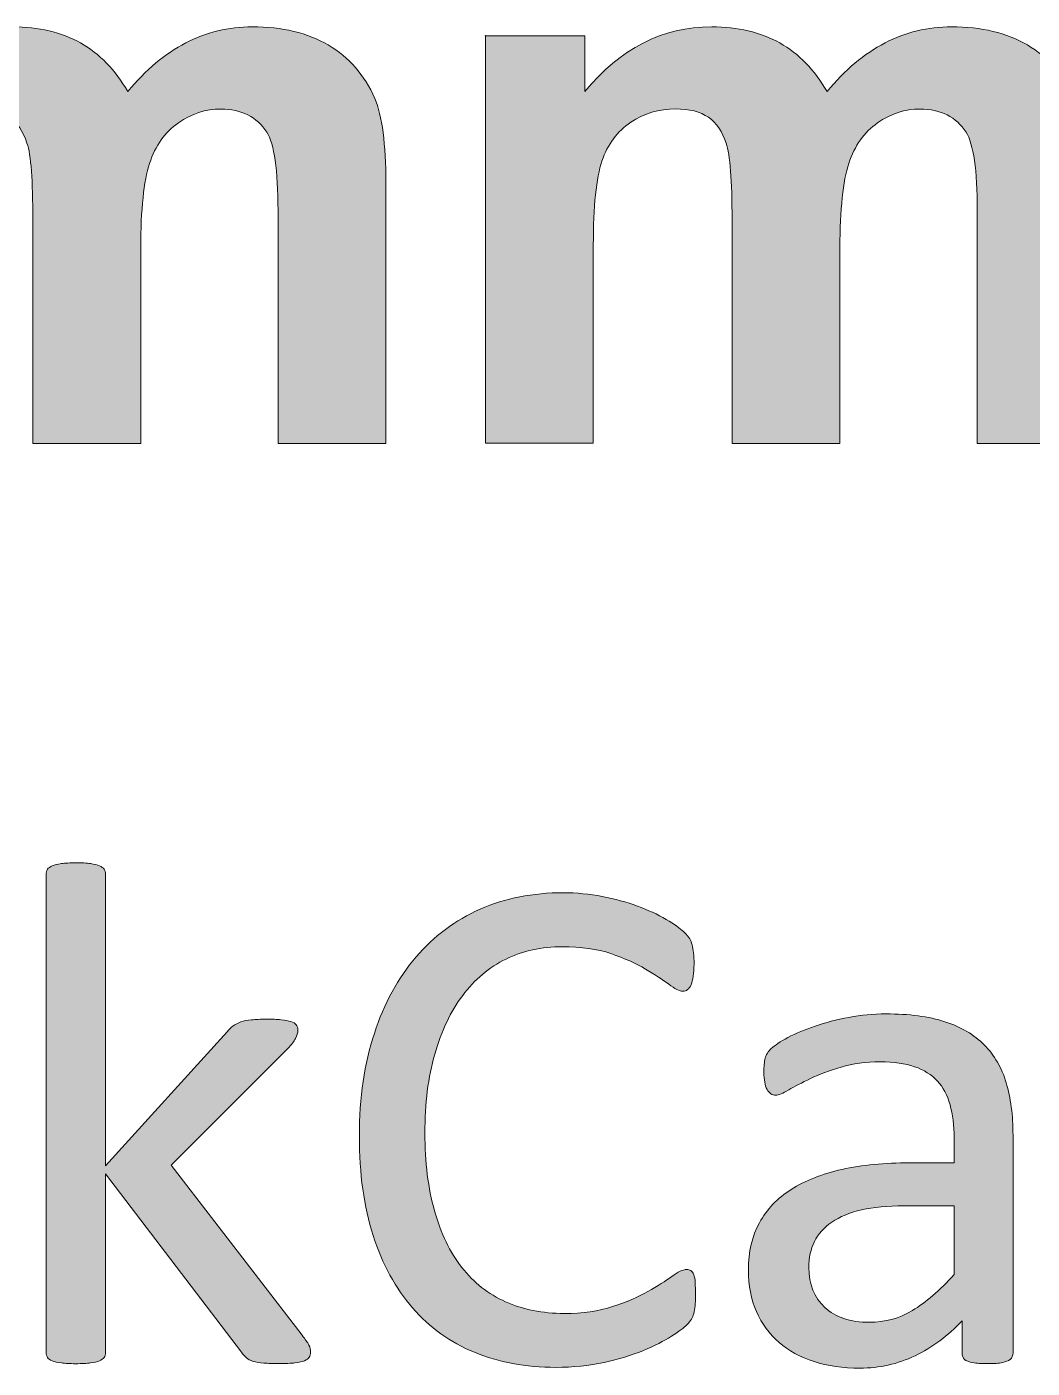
# Model space of a CAD drawing. Header units: inches. Extents: x 247 to 2765, y -1897 to -1110.
# Drawn here: x 1168.86 to 1174.27, y -1566.92 to -1559.7 of the extents above; entities that cross this region are included whole.
import ezdxf

# ---------------------------------------------------------------- set-up
doc = ezdxf.new("R2010")
doc.units = ezdxf.units.IN
doc.header["$MEASUREMENT"] = 0
doc.layers.add('Layer 1', color=7, linetype='Continuous')

# ---------------------------------------------------------------- blocks, each defined once
blk = doc.blocks.new('block 198')
at = {"layer": 'Layer 1', "true_color": 0x010101}
h = blk.add_hatch(color=18, dxfattribs=at)
h.dxf.hatch_style = 2
edge = h.paths.add_edge_path()
edge.add_spline(control_points=[(1167.5599, -1559.7453), (1167.5599, -1559.7453), (1168.0963, -1559.7453), (1168.0963, -1559.7453), (1168.0963, -1559.7453), (1168.0963, -1560.0457), (1168.0963, -1560.0457), (1168.2879, -1559.8131), (1168.5152, -1559.6967), (1168.7798, -1559.6967), (1168.9204, -1559.6967), (1169.0423, -1559.7256), (1169.1457, -1559.7835), (1169.249, -1559.8414), (1169.3338, -1559.9286), (1169.3999, -1560.0457), (1169.4964, -1559.9286), (1169.6004, -1559.8414), (1169.7128, -1559.7835), (1169.824, -1559.7256), (1169.9429, -1559.6967), (1170.0707, -1559.6967), (1170.2319, -1559.6967), (1170.3684, -1559.7294), (1170.48, -1559.7945), (1170.5906, -1559.86), (1170.675, -1559.9561), (1170.7301, -1560.0822), (1170.7697, -1560.1766), (1170.79, -1560.3275), (1170.79, -1560.537), (1170.79, -1560.537), (1170.79, -1561.9405), (1170.79, -1561.9405), (1170.79, -1561.9405), (1170.2092, -1561.9405), (1170.2092, -1561.9405), (1170.2092, -1561.9405), (1170.2092, -1560.6851), (1170.2092, -1560.6851), (1170.2092, -1560.4674), (1170.1892, -1560.3268), (1170.1492, -1560.2641), (1170.0962, -1560.1818), (1170.0128, -1560.1394), (1169.9015, -1560.1394), (1169.8206, -1560.1394), (1169.7444, -1560.1639), (1169.6728, -1560.2138), (1169.6011, -1560.2641), (1169.5488, -1560.3361), (1169.5178, -1560.4319), (1169.4868, -1560.5273), (1169.4702, -1560.6786), (1169.4702, -1560.8856), (1169.4702, -1560.8856), (1169.4702, -1561.9395), (1169.4702, -1561.9395), (1169.4702, -1561.9395), (1168.8894, -1561.9395), (1168.8894, -1561.9395), (1168.8894, -1561.9395), (1168.8894, -1560.7364), (1168.8894, -1560.7364), (1168.8894, -1560.5232), (1168.8794, -1560.3854), (1168.8577, -1560.323), (1168.837, -1560.2603), (1168.806, -1560.2142), (1168.7623, -1560.1838), (1168.7185, -1560.1535), (1168.6599, -1560.1384), (1168.5855, -1560.1384), (1168.4959, -1560.1384), (1168.4153, -1560.1621), (1168.3426, -1560.2107), (1168.2699, -1560.2589), (1168.2196, -1560.3285), (1168.1886, -1560.4195), (1168.1576, -1560.5104), (1168.1421, -1560.662), (1168.1421, -1560.8722), (1168.1421, -1560.8722), (1168.1421, -1561.9384), (1168.1421, -1561.9384), (1168.1421, -1561.9384), (1167.5613, -1561.9384), (1167.5613, -1561.9384), (1167.5613, -1561.9384), (1167.5613, -1559.7432), (1167.5613, -1559.7432), (1167.5613, -1559.7432), (1167.5603, -1559.7432), (1167.5603, -1559.7432), (1167.5603, -1559.7432), (1167.5603, -1559.7453), (1167.5603, -1559.7453), (1167.5603, -1559.7453), (1167.5599, -1559.7453), (1167.5599, -1559.7453)], knot_values=[0, 0, 0, 0, 1, 1, 1, 2, 2, 2, 3, 3, 3, 4, 4, 4, 5, 5, 5, 6, 6, 6, 7, 7, 7, 8, 8, 8, 9, 9, 9, 10, 10, 10, 11, 11, 11, 12, 12, 12, 13, 13, 13, 14, 14, 14, 15, 15, 15, 16, 16, 16, 17, 17, 17, 18, 18, 18, 19, 19, 19, 20, 20, 20, 21, 21, 21, 22, 22, 22, 23, 23, 23, 24, 24, 24, 25, 25, 25, 26, 26, 26, 27, 27, 27, 28, 28, 28, 29, 29, 29, 30, 30, 30, 31, 31, 31, 32, 32, 32, 33, 33, 33, 33], degree=3, periodic=1)
h = blk.add_hatch(color=18, dxfattribs=at)
h.dxf.hatch_style = 2
edge = h.paths.add_edge_path()
edge.add_spline(control_points=[(1171.324, -1559.7453), (1171.324, -1559.7453), (1171.8604, -1559.7453), (1171.8604, -1559.7453), (1171.8604, -1559.7453), (1171.8604, -1560.0457), (1171.8604, -1560.0457), (1172.052, -1559.8131), (1172.2793, -1559.6967), (1172.5439, -1559.6967), (1172.6845, -1559.6967), (1172.8064, -1559.7256), (1172.9098, -1559.7835), (1173.0132, -1559.8414), (1173.0979, -1559.9286), (1173.1647, -1560.0457), (1173.2605, -1559.9286), (1173.3646, -1559.8414), (1173.4772, -1559.7835), (1173.5881, -1559.7256), (1173.707, -1559.6967), (1173.8348, -1559.6967), (1173.996, -1559.6967), (1174.1325, -1559.7294), (1174.2441, -1559.7945), (1174.3547, -1559.86), (1174.4391, -1559.9561), (1174.4942, -1560.0822), (1174.5338, -1560.1766), (1174.5541, -1560.3275), (1174.5541, -1560.537), (1174.5541, -1560.537), (1174.5541, -1561.9405), (1174.5541, -1561.9405), (1174.5541, -1561.9405), (1173.9733, -1561.9405), (1173.9733, -1561.9405), (1173.9733, -1561.9405), (1173.9733, -1560.6851), (1173.9733, -1560.6851), (1173.9733, -1560.4674), (1173.9533, -1560.3268), (1173.9134, -1560.2641), (1173.8606, -1560.1818), (1173.7769, -1560.1394), (1173.6657, -1560.1394), (1173.5847, -1560.1394), (1173.5086, -1560.1639), (1173.4369, -1560.2138), (1173.3652, -1560.2641), (1173.3129, -1560.3361), (1173.2819, -1560.4319), (1173.2509, -1560.5273), (1173.2343, -1560.6786), (1173.2343, -1560.8856), (1173.2343, -1560.8856), (1173.2343, -1561.9395), (1173.2343, -1561.9395), (1173.2343, -1561.9395), (1172.6535, -1561.9395), (1172.6535, -1561.9395), (1172.6535, -1561.9395), (1172.6535, -1560.7364), (1172.6535, -1560.7364), (1172.6535, -1560.5232), (1172.6435, -1560.3854), (1172.6218, -1560.323), (1172.6011, -1560.2603), (1172.5701, -1560.2142), (1172.5264, -1560.1838), (1172.4826, -1560.1535), (1172.424, -1560.1384), (1172.3496, -1560.1384), (1172.2601, -1560.1384), (1172.1794, -1560.1621), (1172.1078, -1560.2107), (1172.0354, -1560.2589), (1171.9838, -1560.3285), (1171.9531, -1560.4195), (1171.9224, -1560.5104), (1171.9066, -1560.662), (1171.9066, -1560.8722), (1171.9066, -1560.8722), (1171.9066, -1561.9384), (1171.9066, -1561.9384), (1171.9066, -1561.9384), (1171.3257, -1561.9384), (1171.3257, -1561.9384), (1171.3257, -1561.9384), (1171.3257, -1559.7432), (1171.3257, -1559.7432), (1171.3257, -1559.7432), (1171.3247, -1559.7432), (1171.3247, -1559.7432), (1171.3247, -1559.7432), (1171.3247, -1559.7453), (1171.3247, -1559.7453), (1171.3247, -1559.7453), (1171.324, -1559.7453), (1171.324, -1559.7453)], knot_values=[0, 0, 0, 0, 1, 1, 1, 2, 2, 2, 3, 3, 3, 4, 4, 4, 5, 5, 5, 6, 6, 6, 7, 7, 7, 8, 8, 8, 9, 9, 9, 10, 10, 10, 11, 11, 11, 12, 12, 12, 13, 13, 13, 14, 14, 14, 15, 15, 15, 16, 16, 16, 17, 17, 17, 18, 18, 18, 19, 19, 19, 20, 20, 20, 21, 21, 21, 22, 22, 22, 23, 23, 23, 24, 24, 24, 25, 25, 25, 26, 26, 26, 27, 27, 27, 28, 28, 28, 29, 29, 29, 30, 30, 30, 31, 31, 31, 32, 32, 32, 33, 33, 33, 33], degree=3, periodic=1)
at = {"layer": 'Layer 1', "lineweight": 0}
for points in [[(1167.5599, -1559.7453), (1167.5599, -1559.7453), (1168.0963, -1559.7453), (1168.0963, -1559.7453), (1168.0963, -1559.7453), (1168.0963, -1560.0457), (1168.0963, -1560.0457), (1168.2879, -1559.8131), (1168.5152, -1559.6967), (1168.7798, -1559.6967), (1168.9204, -1559.6967), (1169.0423, -1559.7256), (1169.1457, -1559.7835), (1169.249, -1559.8414), (1169.3338, -1559.9286), (1169.3999, -1560.0457), (1169.4964, -1559.9286), (1169.6004, -1559.8414), (1169.7128, -1559.7835), (1169.824, -1559.7256), (1169.9429, -1559.6967), (1170.0707, -1559.6967), (1170.2319, -1559.6967), (1170.3684, -1559.7294), (1170.48, -1559.7945), (1170.5906, -1559.86), (1170.675, -1559.9561), (1170.7301, -1560.0822), (1170.7697, -1560.1766), (1170.79, -1560.3275), (1170.79, -1560.537), (1170.79, -1560.537), (1170.79, -1561.9405), (1170.79, -1561.9405), (1170.79, -1561.9405), (1170.2092, -1561.9405), (1170.2092, -1561.9405), (1170.2092, -1561.9405), (1170.2092, -1560.6851), (1170.2092, -1560.6851), (1170.2092, -1560.4674), (1170.1892, -1560.3268), (1170.1492, -1560.2641), (1170.0962, -1560.1818), (1170.0128, -1560.1394), (1169.9015, -1560.1394), (1169.8206, -1560.1394), (1169.7444, -1560.1639), (1169.6728, -1560.2138), (1169.6011, -1560.2641), (1169.5488, -1560.3361), (1169.5178, -1560.4319), (1169.4868, -1560.5273), (1169.4702, -1560.6786), (1169.4702, -1560.8856), (1169.4702, -1560.8856), (1169.4702, -1561.9395), (1169.4702, -1561.9395), (1169.4702, -1561.9395), (1168.8894, -1561.9395), (1168.8894, -1561.9395), (1168.8894, -1561.9395), (1168.8894, -1560.7364), (1168.8894, -1560.7364), (1168.8894, -1560.5232), (1168.8794, -1560.3854), (1168.8577, -1560.323), (1168.837, -1560.2603), (1168.806, -1560.2142), (1168.7623, -1560.1838), (1168.7185, -1560.1535), (1168.6599, -1560.1384), (1168.5855, -1560.1384), (1168.4959, -1560.1384), (1168.4153, -1560.1621), (1168.3426, -1560.2107), (1168.2699, -1560.2589), (1168.2196, -1560.3285), (1168.1886, -1560.4195), (1168.1576, -1560.5104), (1168.1421, -1560.662), (1168.1421, -1560.8722), (1168.1421, -1560.8722), (1168.1421, -1561.9384), (1168.1421, -1561.9384), (1168.1421, -1561.9384), (1167.5613, -1561.9384), (1167.5613, -1561.9384), (1167.5613, -1561.9384), (1167.5613, -1559.7432), (1167.5613, -1559.7432), (1167.5613, -1559.7432), (1167.5603, -1559.7432), (1167.5603, -1559.7432), (1167.5603, -1559.7432), (1167.5603, -1559.7453), (1167.5603, -1559.7453), (1167.5603, -1559.7453), (1167.5599, -1559.7453), (1167.5599, -1559.7453)], [(1171.324, -1559.7453), (1171.324, -1559.7453), (1171.8604, -1559.7453), (1171.8604, -1559.7453), (1171.8604, -1559.7453), (1171.8604, -1560.0457), (1171.8604, -1560.0457), (1172.052, -1559.8131), (1172.2793, -1559.6967), (1172.5439, -1559.6967), (1172.6845, -1559.6967), (1172.8064, -1559.7256), (1172.9098, -1559.7835), (1173.0132, -1559.8414), (1173.0979, -1559.9286), (1173.1647, -1560.0457), (1173.2605, -1559.9286), (1173.3646, -1559.8414), (1173.4772, -1559.7835), (1173.5881, -1559.7256), (1173.707, -1559.6967), (1173.8348, -1559.6967), (1173.996, -1559.6967), (1174.1325, -1559.7294), (1174.2441, -1559.7945), (1174.3547, -1559.86), (1174.4391, -1559.9561), (1174.4942, -1560.0822), (1174.5338, -1560.1766), (1174.5541, -1560.3275), (1174.5541, -1560.537), (1174.5541, -1560.537), (1174.5541, -1561.9405), (1174.5541, -1561.9405), (1174.5541, -1561.9405), (1173.9733, -1561.9405), (1173.9733, -1561.9405), (1173.9733, -1561.9405), (1173.9733, -1560.6851), (1173.9733, -1560.6851), (1173.9733, -1560.4674), (1173.9533, -1560.3268), (1173.9134, -1560.2641), (1173.8606, -1560.1818), (1173.7769, -1560.1394), (1173.6657, -1560.1394), (1173.5847, -1560.1394), (1173.5086, -1560.1639), (1173.4369, -1560.2138), (1173.3652, -1560.2641), (1173.3129, -1560.3361), (1173.2819, -1560.4319), (1173.2509, -1560.5273), (1173.2343, -1560.6786), (1173.2343, -1560.8856), (1173.2343, -1560.8856), (1173.2343, -1561.9395), (1173.2343, -1561.9395), (1173.2343, -1561.9395), (1172.6535, -1561.9395), (1172.6535, -1561.9395), (1172.6535, -1561.9395), (1172.6535, -1560.7364), (1172.6535, -1560.7364), (1172.6535, -1560.5232), (1172.6435, -1560.3854), (1172.6218, -1560.323), (1172.6011, -1560.2603), (1172.5701, -1560.2142), (1172.5264, -1560.1838), (1172.4826, -1560.1535), (1172.424, -1560.1384), (1172.3496, -1560.1384), (1172.2601, -1560.1384), (1172.1794, -1560.1621), (1172.1078, -1560.2107), (1172.0354, -1560.2589), (1171.9838, -1560.3285), (1171.9531, -1560.4195), (1171.9224, -1560.5104), (1171.9066, -1560.662), (1171.9066, -1560.8722), (1171.9066, -1560.8722), (1171.9066, -1561.9384), (1171.9066, -1561.9384), (1171.9066, -1561.9384), (1171.3257, -1561.9384), (1171.3257, -1561.9384), (1171.3257, -1561.9384), (1171.3257, -1559.7432), (1171.3257, -1559.7432), (1171.3257, -1559.7432), (1171.3247, -1559.7432), (1171.3247, -1559.7432), (1171.3247, -1559.7432), (1171.3247, -1559.7453), (1171.3247, -1559.7453), (1171.3247, -1559.7453), (1171.324, -1559.7453), (1171.324, -1559.7453)]]:
    blk.add_open_spline(points, degree=3, knots=[0, 0, 0, 0, 1, 1, 1, 2, 2, 2, 3, 3, 3, 4, 4, 4, 5, 5, 5, 6, 6, 6, 7, 7, 7, 8, 8, 8, 9, 9, 9, 10, 10, 10, 11, 11, 11, 12, 12, 12, 13, 13, 13, 14, 14, 14, 15, 15, 15, 16, 16, 16, 17, 17, 17, 18, 18, 18, 19, 19, 19, 20, 20, 20, 21, 21, 21, 22, 22, 22, 23, 23, 23, 24, 24, 24, 25, 25, 25, 26, 26, 26, 27, 27, 27, 28, 28, 28, 29, 29, 29, 30, 30, 30, 31, 31, 31, 32, 32, 32, 33, 33, 33, 33], dxfattribs=at)
blk = doc.blocks.new('block 199')
at = {"layer": 'Layer 1', "true_color": 0x010101}
h = blk.add_hatch(color=18, dxfattribs=at)
h.dxf.hatch_style = 2
edge = h.paths.add_edge_path()
edge.add_spline(control_points=[(1170.3849, -1566.8305), (1170.3849, -1566.8408), (1170.3825, -1566.8504), (1170.3777, -1566.8577), (1170.3721, -1566.8653), (1170.3639, -1566.8718), (1170.3515, -1566.877), (1170.3394, -1566.8828), (1170.3225, -1566.8859), (1170.3005, -1566.8887), (1170.2781, -1566.8911), (1170.2502, -1566.8925), (1170.2178, -1566.8925), (1170.183, -1566.8925), (1170.1544, -1566.8918), (1170.132, -1566.8897), (1170.11, -1566.888), (1170.0903, -1566.8845), (1170.0752, -1566.8808), (1170.0597, -1566.8756), (1170.0476, -1566.8701), (1170.0387, -1566.8611), (1170.029, -1566.8535), (1170.0201, -1566.8429), (1170.0125, -1566.8311), (1170.0125, -1566.8311), (1169.2804, -1565.8717), (1169.2804, -1565.8717), (1169.2804, -1565.8717), (1169.2804, -1566.8332), (1169.2804, -1566.8332), (1169.2804, -1566.8436), (1169.2776, -1566.8532), (1169.2732, -1566.8594), (1169.2673, -1566.8666), (1169.2597, -1566.8728), (1169.2484, -1566.8777), (1169.2366, -1566.8835), (1169.2204, -1566.8866), (1169.2001, -1566.8894), (1169.1784, -1566.8918), (1169.1533, -1566.8932), (1169.1199, -1566.8932), (1169.0892, -1566.8932), (1169.0644, -1566.8921), (1169.043, -1566.8894), (1169.0224, -1566.887), (1169.0065, -1566.8828), (1168.9938, -1566.8777), (1168.9814, -1566.8728), (1168.9721, -1566.867), (1168.9686, -1566.8594), (1168.9645, -1566.8522), (1168.961, -1566.8439), (1168.961, -1566.8332), (1168.961, -1566.8332), (1168.961, -1564.259), (1168.961, -1564.259), (1168.961, -1564.2494), (1168.9641, -1564.2397), (1168.9686, -1564.2318), (1168.9731, -1564.2246), (1168.9817, -1564.2177), (1168.9938, -1564.2125), (1169.0051, -1564.2077), (1169.0224, -1564.2043), (1169.043, -1564.2008), (1169.0644, -1564.1984), (1169.0892, -1564.197), (1169.1199, -1564.197), (1169.1533, -1564.197), (1169.1784, -1564.1981), (1169.2001, -1564.2008), (1169.2204, -1564.2039), (1169.2366, -1564.2084), (1169.2484, -1564.2125), (1169.2597, -1564.218), (1169.2683, -1564.2242), (1169.2732, -1564.2318), (1169.2783, -1564.2397), (1169.2804, -1564.2491), (1169.2804, -1564.259), (1169.2804, -1564.259), (1169.2804, -1565.8276), (1169.2804, -1565.8276), (1169.2804, -1565.8276), (1169.9353, -1565.1069), (1169.9353, -1565.1069), (1169.945, -1565.0941), (1169.9567, -1565.0835), (1169.9684, -1565.0752), (1169.9797, -1565.0669), (1169.9935, -1565.06), (1170.0097, -1565.0531), (1170.0256, -1565.0476), (1170.0445, -1565.0442), (1170.0666, -1565.0421), (1170.0883, -1565.0397), (1170.1148, -1565.0387), (1170.1455, -1565.0387), (1170.1775, -1565.0387), (1170.2047, -1565.0394), (1170.2264, -1565.0421), (1170.2478, -1565.0442), (1170.265, -1565.0476), (1170.2784, -1565.0511), (1170.2919, -1565.0555), (1170.3015, -1565.0614), (1170.3074, -1565.0683), (1170.3136, -1565.0759), (1170.316, -1565.0852), (1170.316, -1565.0962), (1170.316, -1565.1117), (1170.3108, -1565.1269), (1170.3036, -1565.1427), (1170.295, -1565.1579), (1170.2812, -1565.1765), (1170.2619, -1565.1965), (1170.2619, -1565.1965), (1169.6339, -1565.8248), (1169.6339, -1565.8248), (1169.6339, -1565.8248), (1170.3391, -1566.7399), (1170.3391, -1566.7399), (1170.3563, -1566.7619), (1170.3677, -1566.7791), (1170.3756, -1566.7926), (1170.3818, -1566.807), (1170.3849, -1566.8191), (1170.3849, -1566.8305)], knot_values=[0, 0, 0, 0, 1, 1, 1, 2, 2, 2, 3, 3, 3, 4, 4, 4, 5, 5, 5, 6, 6, 6, 7, 7, 7, 8, 8, 8, 9, 9, 9, 10, 10, 10, 11, 11, 11, 12, 12, 12, 13, 13, 13, 14, 14, 14, 15, 15, 15, 16, 16, 16, 17, 17, 17, 18, 18, 18, 19, 19, 19, 20, 20, 20, 21, 21, 21, 22, 22, 22, 23, 23, 23, 24, 24, 24, 25, 25, 25, 26, 26, 26, 27, 27, 27, 28, 28, 28, 29, 29, 29, 30, 30, 30, 31, 31, 31, 32, 32, 32, 33, 33, 33, 34, 34, 34, 35, 35, 35, 36, 36, 36, 37, 37, 37, 38, 38, 38, 39, 39, 39, 40, 40, 40, 41, 41, 41, 42, 42, 42, 43, 43, 43, 43], degree=3, periodic=1)
h = blk.add_hatch(color=18, dxfattribs=at)
h.dxf.hatch_style = 2
edge = h.paths.add_edge_path()
edge.add_spline(control_points=[(1172.4564, -1566.5287), (1172.4564, -1566.5493), (1172.4557, -1566.5666), (1172.4544, -1566.5821), (1172.453, -1566.5976), (1172.4509, -1566.611), (1172.4478, -1566.6227), (1172.444, -1566.6344), (1172.4402, -1566.6448), (1172.4351, -1566.6534), (1172.4296, -1566.6623), (1172.4209, -1566.6741), (1172.4082, -1566.6861), (1172.3954, -1566.6992), (1172.3682, -1566.7192), (1172.3276, -1566.745), (1172.2873, -1566.7715), (1172.2349, -1566.797), (1172.1739, -1566.8232), (1172.113, -1566.8473), (1172.043, -1566.8694), (1171.9641, -1566.8866), (1171.8845, -1566.9038), (1171.7984, -1566.9128), (1171.7047, -1566.9128), (1171.5428, -1566.9128), (1171.3967, -1566.8856), (1171.2672, -1566.8318), (1171.1363, -1566.7784), (1171.025, -1566.6985), (1170.934, -1566.5931), (1170.8421, -1566.488), (1170.7714, -1566.3578), (1170.7211, -1566.2028), (1170.6715, -1566.0484), (1170.6471, -1565.8707), (1170.6471, -1565.6681), (1170.6471, -1565.4614), (1170.6736, -1565.2767), (1170.728, -1565.1155), (1170.78, -1564.9532), (1170.8558, -1564.8161), (1170.9523, -1564.7035), (1171.0481, -1564.5922), (1171.1645, -1564.5054), (1171.2975, -1564.4465), (1171.4325, -1564.3875), (1171.5817, -1564.3579), (1171.7447, -1564.3579), (1171.8167, -1564.3579), (1171.8859, -1564.3648), (1171.9548, -1564.3782), (1172.0227, -1564.3917), (1172.0857, -1564.4086), (1172.1436, -1564.4299), (1172.2015, -1564.4506), (1172.2532, -1564.4744), (1172.298, -1564.5012), (1172.3431, -1564.5281), (1172.3744, -1564.5505), (1172.392, -1564.5674), (1172.4092, -1564.5846), (1172.4206, -1564.5977), (1172.4258, -1564.607), (1172.4309, -1564.6149), (1172.4351, -1564.6263), (1172.4382, -1564.6387), (1172.4413, -1564.6511), (1172.4447, -1564.6656), (1172.4454, -1564.6821), (1172.4478, -1564.6986), (1172.4488, -1564.7186), (1172.4488, -1564.7417), (1172.4488, -1564.7675), (1172.4471, -1564.7892), (1172.444, -1564.8075), (1172.4413, -1564.8261), (1172.4375, -1564.8413), (1172.4333, -1564.853), (1172.4275, -1564.8643), (1172.422, -1564.8743), (1172.4137, -1564.8792), (1172.4068, -1564.886), (1172.3979, -1564.8881), (1172.3886, -1564.8881), (1172.3696, -1564.8881), (1172.3455, -1564.8754), (1172.3124, -1564.8509), (1172.2797, -1564.8264), (1172.238, -1564.7989), (1172.1874, -1564.7686), (1172.136, -1564.7383), (1172.0744, -1564.7107), (1172.0017, -1564.6855), (1171.9286, -1564.6607), (1171.8411, -1564.6487), (1171.7398, -1564.6487), (1171.6289, -1564.6487), (1171.5269, -1564.6707), (1171.437, -1564.7148), (1171.3457, -1564.7593), (1171.2679, -1564.8254), (1171.2034, -1564.9109), (1171.1383, -1564.9966), (1171.0887, -1565.1021), (1171.0532, -1565.2264), (1171.0167, -1565.3501), (1171.0002, -1565.492), (1171.0002, -1565.6515), (1171.0002, -1565.8093), (1171.0171, -1565.9492), (1171.0519, -1566.0705), (1171.086, -1566.1924), (1171.1339, -1566.2937), (1171.1986, -1566.375), (1171.2627, -1566.4563), (1171.3402, -1566.5183), (1171.4343, -1566.56), (1171.5273, -1566.601), (1171.6327, -1566.6227), (1171.7502, -1566.6227), (1171.8494, -1566.6227), (1171.9362, -1566.6103), (1172.0106, -1566.5859), (1172.0847, -1566.5624), (1172.1481, -1566.5345), (1172.2005, -1566.5049), (1172.2518, -1566.4746), (1172.2955, -1566.4474), (1172.329, -1566.4229), (1172.3627, -1566.3995), (1172.3892, -1566.3864), (1172.4085, -1566.3864), (1172.4172, -1566.3864), (1172.4254, -1566.3881), (1172.4309, -1566.3919), (1172.4385, -1566.3957), (1172.4426, -1566.4033), (1172.4468, -1566.4143), (1172.4513, -1566.4243), (1172.4544, -1566.4394), (1172.455, -1566.4594), (1172.4557, -1566.4742), (1172.4564, -1566.499), (1172.4564, -1566.5287)], knot_values=[0, 0, 0, 0, 1, 1, 1, 2, 2, 2, 3, 3, 3, 4, 4, 4, 5, 5, 5, 6, 6, 6, 7, 7, 7, 8, 8, 8, 9, 9, 9, 10, 10, 10, 11, 11, 11, 12, 12, 12, 13, 13, 13, 14, 14, 14, 15, 15, 15, 16, 16, 16, 17, 17, 17, 18, 18, 18, 19, 19, 19, 20, 20, 20, 21, 21, 21, 22, 22, 22, 23, 23, 23, 24, 24, 24, 25, 25, 25, 26, 26, 26, 27, 27, 27, 28, 28, 28, 29, 29, 29, 30, 30, 30, 31, 31, 31, 32, 32, 32, 33, 33, 33, 34, 34, 34, 35, 35, 35, 36, 36, 36, 37, 37, 37, 38, 38, 38, 39, 39, 39, 40, 40, 40, 41, 41, 41, 42, 42, 42, 43, 43, 43, 44, 44, 44, 45, 45, 45, 46, 46, 46, 47, 47, 47, 48, 48, 48, 48], degree=3, periodic=1)
h = blk.add_hatch(color=18, dxfattribs=at)
h.dxf.hatch_style = 2
edge = h.paths.add_edge_path()
edge.add_spline(control_points=[(1174.1659, -1566.8353), (1174.1659, -1566.8504), (1174.1604, -1566.8615), (1174.1507, -1566.8701), (1174.1407, -1566.8773), (1174.1266, -1566.8835), (1174.1087, -1566.8873), (1174.0897, -1566.8911), (1174.0646, -1566.8928), (1174.0288, -1566.8928), (1173.9954, -1566.8928), (1173.9688, -1566.8911), (1173.9488, -1566.8873), (1173.9282, -1566.8835), (1173.9137, -1566.8777), (1173.9054, -1566.8701), (1173.8965, -1566.8622), (1173.892, -1566.8504), (1173.892, -1566.8353), (1173.892, -1566.8353), (1173.892, -1566.662), (1173.892, -1566.662), (1173.8162, -1566.7426), (1173.7318, -1566.8053), (1173.6384, -1566.8504), (1173.5444, -1566.8952), (1173.4465, -1566.9173), (1173.3425, -1566.9173), (1173.2505, -1566.9173), (1173.1689, -1566.9052), (1173.0951, -1566.8814), (1173.0207, -1566.858), (1172.9573, -1566.8236), (1172.9064, -1566.7784), (1172.8543, -1566.7337), (1172.8133, -1566.6785), (1172.7844, -1566.612), (1172.7562, -1566.5466), (1172.7417, -1566.4725), (1172.7417, -1566.3885), (1172.7417, -1566.2916), (1172.7613, -1566.2062), (1172.8013, -1566.1342), (1172.8409, -1566.0622), (1172.8971, -1566.0023), (1172.9725, -1565.9547), (1173.0469, -1565.9068), (1173.1386, -1565.872), (1173.2454, -1565.8472), (1173.3532, -1565.8241), (1173.4748, -1565.8117), (1173.6095, -1565.8117), (1173.6095, -1565.8117), (1173.8486, -1565.8117), (1173.8486, -1565.8117), (1173.8486, -1565.8117), (1173.8486, -1565.677), (1173.8486, -1565.677), (1173.8486, -1565.6102), (1173.8414, -1565.551), (1173.8269, -1565.4993), (1173.8131, -1565.4479), (1173.79, -1565.4045), (1173.759, -1565.3715), (1173.7273, -1565.3374), (1173.6867, -1565.3119), (1173.636, -1565.2943), (1173.5854, -1565.2771), (1173.5248, -1565.2685), (1173.4517, -1565.2685), (1173.3728, -1565.2685), (1173.3029, -1565.2774), (1173.2405, -1565.2964), (1173.1775, -1565.315), (1173.1237, -1565.3353), (1173.0762, -1565.358), (1173.0287, -1565.3804), (1172.9904, -1565.4011), (1172.9584, -1565.4197), (1172.9267, -1565.439), (1172.9043, -1565.4476), (1172.8888, -1565.4476), (1172.8785, -1565.4476), (1172.8688, -1565.4452), (1172.8619, -1565.44), (1172.8543, -1565.4342), (1172.8474, -1565.4273), (1172.8416, -1565.4169), (1172.8347, -1565.4066), (1172.8316, -1565.3942), (1172.8292, -1565.3773), (1172.8264, -1565.3615), (1172.8247, -1565.3436), (1172.8247, -1565.3253), (1172.8247, -1565.2929), (1172.8271, -1565.2678), (1172.8319, -1565.2488), (1172.8364, -1565.2295), (1172.8474, -1565.2123), (1172.8647, -1565.1961), (1172.8829, -1565.1796), (1172.9126, -1565.1596), (1172.9542, -1565.1372), (1172.997, -1565.1148), (1173.0462, -1565.0941), (1173.101, -1565.0755), (1173.1561, -1565.0566), (1173.2164, -1565.0411), (1173.2826, -1565.029), (1173.3484, -1565.0173), (1173.4142, -1565.0101), (1173.4813, -1565.0101), (1173.6064, -1565.0101), (1173.7122, -1565.0242), (1173.7993, -1565.0524), (1173.8868, -1565.0807), (1173.9571, -1565.1224), (1174.0115, -1565.1775), (1174.0653, -1565.2319), (1174.1053, -1565.2998), (1174.129, -1565.3804), (1174.1535, -1565.4614), (1174.1659, -1565.5558), (1174.1659, -1565.664), (1174.1659, -1565.664), (1174.1659, -1566.8353), (1174.1659, -1566.8353), (1174.1659, -1566.8353), (1174.1659, -1566.8353), (1174.1659, -1566.8353)], knot_values=[0, 0, 0, 0, 1, 1, 1, 2, 2, 2, 3, 3, 3, 4, 4, 4, 5, 5, 5, 6, 6, 6, 7, 7, 7, 8, 8, 8, 9, 9, 9, 10, 10, 10, 11, 11, 11, 12, 12, 12, 13, 13, 13, 14, 14, 14, 15, 15, 15, 16, 16, 16, 17, 17, 17, 18, 18, 18, 19, 19, 19, 20, 20, 20, 21, 21, 21, 22, 22, 22, 23, 23, 23, 24, 24, 24, 25, 25, 25, 26, 26, 26, 27, 27, 27, 28, 28, 28, 29, 29, 29, 30, 30, 30, 31, 31, 31, 32, 32, 32, 33, 33, 33, 34, 34, 34, 35, 35, 35, 36, 36, 36, 37, 37, 37, 38, 38, 38, 39, 39, 39, 40, 40, 40, 41, 41, 41, 42, 42, 42, 43, 43, 43, 43], degree=3, periodic=1)
edge = h.paths.add_edge_path()
edge.add_spline(control_points=[(1173.85, -1566.0429), (1173.85, -1566.0429), (1173.5782, -1566.0429), (1173.5782, -1566.0429), (1173.4906, -1566.0429), (1173.4149, -1566.0505), (1173.3501, -1566.0653), (1173.286, -1566.0801), (1173.2326, -1566.1018), (1173.1902, -1566.1315), (1173.1479, -1566.1611), (1173.1165, -1566.1952), (1173.0969, -1566.2358), (1173.0765, -1566.2755), (1173.0669, -1566.3227), (1173.0669, -1566.3754), (1173.0669, -1566.4653), (1173.0955, -1566.5369), (1173.1523, -1566.5903), (1173.2095, -1566.6427), (1173.2898, -1566.6703), (1173.3925, -1566.6703), (1173.4755, -1566.6703), (1173.5533, -1566.6492), (1173.6247, -1566.6069), (1173.6953, -1566.5645), (1173.7707, -1566.4994), (1173.8493, -1566.4122), (1173.8493, -1566.4122), (1173.85, -1566.0429), (1173.85, -1566.0429), (1173.85, -1566.0429), (1173.85, -1566.0429), (1173.85, -1566.0429)], knot_values=[0, 0, 0, 0, 1, 1, 1, 2, 2, 2, 3, 3, 3, 4, 4, 4, 5, 5, 5, 6, 6, 6, 7, 7, 7, 8, 8, 8, 9, 9, 9, 10, 10, 10, 11, 11, 11, 11], degree=3, periodic=1)
at = {"layer": 'Layer 1', "lineweight": 0}
for points, knots in [([(1170.3849, -1566.8305), (1170.3849, -1566.8408), (1170.3825, -1566.8504), (1170.3777, -1566.8577), (1170.3721, -1566.8653), (1170.3639, -1566.8718), (1170.3515, -1566.877), (1170.3394, -1566.8828), (1170.3225, -1566.8859), (1170.3005, -1566.8887), (1170.2781, -1566.8911), (1170.2502, -1566.8925), (1170.2178, -1566.8925), (1170.183, -1566.8925), (1170.1544, -1566.8918), (1170.132, -1566.8897), (1170.11, -1566.888), (1170.0903, -1566.8845), (1170.0752, -1566.8808), (1170.0597, -1566.8756), (1170.0476, -1566.8701), (1170.0387, -1566.8611), (1170.029, -1566.8535), (1170.0201, -1566.8429), (1170.0125, -1566.8311), (1170.0125, -1566.8311), (1169.2804, -1565.8717), (1169.2804, -1565.8717), (1169.2804, -1565.8717), (1169.2804, -1566.8332), (1169.2804, -1566.8332), (1169.2804, -1566.8436), (1169.2776, -1566.8532), (1169.2732, -1566.8594), (1169.2673, -1566.8666), (1169.2597, -1566.8728), (1169.2484, -1566.8777), (1169.2366, -1566.8835), (1169.2204, -1566.8866), (1169.2001, -1566.8894), (1169.1784, -1566.8918), (1169.1533, -1566.8932), (1169.1199, -1566.8932), (1169.0892, -1566.8932), (1169.0644, -1566.8921), (1169.043, -1566.8894), (1169.0224, -1566.887), (1169.0065, -1566.8828), (1168.9938, -1566.8777), (1168.9814, -1566.8728), (1168.9721, -1566.867), (1168.9686, -1566.8594), (1168.9645, -1566.8522), (1168.961, -1566.8439), (1168.961, -1566.8332), (1168.961, -1566.8332), (1168.961, -1564.259), (1168.961, -1564.259), (1168.961, -1564.2494), (1168.9641, -1564.2397), (1168.9686, -1564.2318), (1168.9731, -1564.2246), (1168.9817, -1564.2177), (1168.9938, -1564.2125), (1169.0051, -1564.2077), (1169.0224, -1564.2043), (1169.043, -1564.2008), (1169.0644, -1564.1984), (1169.0892, -1564.197), (1169.1199, -1564.197), (1169.1533, -1564.197), (1169.1784, -1564.1981), (1169.2001, -1564.2008), (1169.2204, -1564.2039), (1169.2366, -1564.2084), (1169.2484, -1564.2125), (1169.2597, -1564.218), (1169.2683, -1564.2242), (1169.2732, -1564.2318), (1169.2783, -1564.2397), (1169.2804, -1564.2491), (1169.2804, -1564.259), (1169.2804, -1564.259), (1169.2804, -1565.8276), (1169.2804, -1565.8276), (1169.2804, -1565.8276), (1169.9353, -1565.1069), (1169.9353, -1565.1069), (1169.945, -1565.0941), (1169.9567, -1565.0835), (1169.9684, -1565.0752), (1169.9797, -1565.0669), (1169.9935, -1565.06), (1170.0097, -1565.0531), (1170.0256, -1565.0476), (1170.0445, -1565.0442), (1170.0666, -1565.0421), (1170.0883, -1565.0397), (1170.1148, -1565.0387), (1170.1455, -1565.0387), (1170.1775, -1565.0387), (1170.2047, -1565.0394), (1170.2264, -1565.0421), (1170.2478, -1565.0442), (1170.265, -1565.0476), (1170.2784, -1565.0511), (1170.2919, -1565.0555), (1170.3015, -1565.0614), (1170.3074, -1565.0683), (1170.3136, -1565.0759), (1170.316, -1565.0852), (1170.316, -1565.0962), (1170.316, -1565.1117), (1170.3108, -1565.1269), (1170.3036, -1565.1427), (1170.295, -1565.1579), (1170.2812, -1565.1765), (1170.2619, -1565.1965), (1170.2619, -1565.1965), (1169.6339, -1565.8248), (1169.6339, -1565.8248), (1169.6339, -1565.8248), (1170.3391, -1566.7399), (1170.3391, -1566.7399), (1170.3563, -1566.7619), (1170.3677, -1566.7791), (1170.3756, -1566.7926), (1170.3818, -1566.807), (1170.3849, -1566.8191), (1170.3849, -1566.8305)], [0, 0, 0, 0, 1, 1, 1, 2, 2, 2, 3, 3, 3, 4, 4, 4, 5, 5, 5, 6, 6, 6, 7, 7, 7, 8, 8, 8, 9, 9, 9, 10, 10, 10, 11, 11, 11, 12, 12, 12, 13, 13, 13, 14, 14, 14, 15, 15, 15, 16, 16, 16, 17, 17, 17, 18, 18, 18, 19, 19, 19, 20, 20, 20, 21, 21, 21, 22, 22, 22, 23, 23, 23, 24, 24, 24, 25, 25, 25, 26, 26, 26, 27, 27, 27, 28, 28, 28, 29, 29, 29, 30, 30, 30, 31, 31, 31, 32, 32, 32, 33, 33, 33, 34, 34, 34, 35, 35, 35, 36, 36, 36, 37, 37, 37, 38, 38, 38, 39, 39, 39, 40, 40, 40, 41, 41, 41, 42, 42, 42, 43, 43, 43, 43]), ([(1172.4564, -1566.5287), (1172.4564, -1566.5493), (1172.4557, -1566.5666), (1172.4544, -1566.5821), (1172.453, -1566.5976), (1172.4509, -1566.611), (1172.4478, -1566.6227), (1172.444, -1566.6344), (1172.4402, -1566.6448), (1172.4351, -1566.6534), (1172.4296, -1566.6623), (1172.4209, -1566.6741), (1172.4082, -1566.6861), (1172.3954, -1566.6992), (1172.3682, -1566.7192), (1172.3276, -1566.745), (1172.2873, -1566.7715), (1172.2349, -1566.797), (1172.1739, -1566.8232), (1172.113, -1566.8473), (1172.043, -1566.8694), (1171.9641, -1566.8866), (1171.8845, -1566.9038), (1171.7984, -1566.9128), (1171.7047, -1566.9128), (1171.5428, -1566.9128), (1171.3967, -1566.8856), (1171.2672, -1566.8318), (1171.1363, -1566.7784), (1171.025, -1566.6985), (1170.934, -1566.5931), (1170.8421, -1566.488), (1170.7714, -1566.3578), (1170.7211, -1566.2028), (1170.6715, -1566.0484), (1170.6471, -1565.8707), (1170.6471, -1565.6681), (1170.6471, -1565.4614), (1170.6736, -1565.2767), (1170.728, -1565.1155), (1170.78, -1564.9532), (1170.8558, -1564.8161), (1170.9523, -1564.7035), (1171.0481, -1564.5922), (1171.1645, -1564.5054), (1171.2975, -1564.4465), (1171.4325, -1564.3875), (1171.5817, -1564.3579), (1171.7447, -1564.3579), (1171.8167, -1564.3579), (1171.8859, -1564.3648), (1171.9548, -1564.3782), (1172.0227, -1564.3917), (1172.0857, -1564.4086), (1172.1436, -1564.4299), (1172.2015, -1564.4506), (1172.2532, -1564.4744), (1172.298, -1564.5012), (1172.3431, -1564.5281), (1172.3744, -1564.5505), (1172.392, -1564.5674), (1172.4092, -1564.5846), (1172.4206, -1564.5977), (1172.4258, -1564.607), (1172.4309, -1564.6149), (1172.4351, -1564.6263), (1172.4382, -1564.6387), (1172.4413, -1564.6511), (1172.4447, -1564.6656), (1172.4454, -1564.6821), (1172.4478, -1564.6986), (1172.4488, -1564.7186), (1172.4488, -1564.7417), (1172.4488, -1564.7675), (1172.4471, -1564.7892), (1172.444, -1564.8075), (1172.4413, -1564.8261), (1172.4375, -1564.8413), (1172.4333, -1564.853), (1172.4275, -1564.8643), (1172.422, -1564.8743), (1172.4137, -1564.8792), (1172.4068, -1564.886), (1172.3979, -1564.8881), (1172.3886, -1564.8881), (1172.3696, -1564.8881), (1172.3455, -1564.8754), (1172.3124, -1564.8509), (1172.2797, -1564.8264), (1172.238, -1564.7989), (1172.1874, -1564.7686), (1172.136, -1564.7383), (1172.0744, -1564.7107), (1172.0017, -1564.6855), (1171.9286, -1564.6607), (1171.8411, -1564.6487), (1171.7398, -1564.6487), (1171.6289, -1564.6487), (1171.5269, -1564.6707), (1171.437, -1564.7148), (1171.3457, -1564.7593), (1171.2679, -1564.8254), (1171.2034, -1564.9109), (1171.1383, -1564.9966), (1171.0887, -1565.1021), (1171.0532, -1565.2264), (1171.0167, -1565.3501), (1171.0002, -1565.492), (1171.0002, -1565.6515), (1171.0002, -1565.8093), (1171.0171, -1565.9492), (1171.0519, -1566.0705), (1171.086, -1566.1924), (1171.1339, -1566.2937), (1171.1986, -1566.375), (1171.2627, -1566.4563), (1171.3402, -1566.5183), (1171.4343, -1566.56), (1171.5273, -1566.601), (1171.6327, -1566.6227), (1171.7502, -1566.6227), (1171.8494, -1566.6227), (1171.9362, -1566.6103), (1172.0106, -1566.5859), (1172.0847, -1566.5624), (1172.1481, -1566.5345), (1172.2005, -1566.5049), (1172.2518, -1566.4746), (1172.2955, -1566.4474), (1172.329, -1566.4229), (1172.3627, -1566.3995), (1172.3892, -1566.3864), (1172.4085, -1566.3864), (1172.4172, -1566.3864), (1172.4254, -1566.3881), (1172.4309, -1566.3919), (1172.4385, -1566.3957), (1172.4426, -1566.4033), (1172.4468, -1566.4143), (1172.4513, -1566.4243), (1172.4544, -1566.4394), (1172.455, -1566.4594), (1172.4557, -1566.4742), (1172.4564, -1566.499), (1172.4564, -1566.5287)], [0, 0, 0, 0, 1, 1, 1, 2, 2, 2, 3, 3, 3, 4, 4, 4, 5, 5, 5, 6, 6, 6, 7, 7, 7, 8, 8, 8, 9, 9, 9, 10, 10, 10, 11, 11, 11, 12, 12, 12, 13, 13, 13, 14, 14, 14, 15, 15, 15, 16, 16, 16, 17, 17, 17, 18, 18, 18, 19, 19, 19, 20, 20, 20, 21, 21, 21, 22, 22, 22, 23, 23, 23, 24, 24, 24, 25, 25, 25, 26, 26, 26, 27, 27, 27, 28, 28, 28, 29, 29, 29, 30, 30, 30, 31, 31, 31, 32, 32, 32, 33, 33, 33, 34, 34, 34, 35, 35, 35, 36, 36, 36, 37, 37, 37, 38, 38, 38, 39, 39, 39, 40, 40, 40, 41, 41, 41, 42, 42, 42, 43, 43, 43, 44, 44, 44, 45, 45, 45, 46, 46, 46, 47, 47, 47, 48, 48, 48, 48]), ([(1174.1659, -1566.8353), (1174.1659, -1566.8504), (1174.1604, -1566.8615), (1174.1507, -1566.8701), (1174.1407, -1566.8773), (1174.1266, -1566.8835), (1174.1087, -1566.8873), (1174.0897, -1566.8911), (1174.0646, -1566.8928), (1174.0288, -1566.8928), (1173.9954, -1566.8928), (1173.9688, -1566.8911), (1173.9488, -1566.8873), (1173.9282, -1566.8835), (1173.9137, -1566.8777), (1173.9054, -1566.8701), (1173.8965, -1566.8622), (1173.892, -1566.8504), (1173.892, -1566.8353), (1173.892, -1566.8353), (1173.892, -1566.662), (1173.892, -1566.662), (1173.8162, -1566.7426), (1173.7318, -1566.8053), (1173.6384, -1566.8504), (1173.5444, -1566.8952), (1173.4465, -1566.9173), (1173.3425, -1566.9173), (1173.2505, -1566.9173), (1173.1689, -1566.9052), (1173.0951, -1566.8814), (1173.0207, -1566.858), (1172.9573, -1566.8236), (1172.9064, -1566.7784), (1172.8543, -1566.7337), (1172.8133, -1566.6785), (1172.7844, -1566.612), (1172.7562, -1566.5466), (1172.7417, -1566.4725), (1172.7417, -1566.3885), (1172.7417, -1566.2916), (1172.7613, -1566.2062), (1172.8013, -1566.1342), (1172.8409, -1566.0622), (1172.8971, -1566.0023), (1172.9725, -1565.9547), (1173.0469, -1565.9068), (1173.1386, -1565.872), (1173.2454, -1565.8472), (1173.3532, -1565.8241), (1173.4748, -1565.8117), (1173.6095, -1565.8117), (1173.6095, -1565.8117), (1173.8486, -1565.8117), (1173.8486, -1565.8117), (1173.8486, -1565.8117), (1173.8486, -1565.677), (1173.8486, -1565.677), (1173.8486, -1565.6102), (1173.8414, -1565.551), (1173.8269, -1565.4993), (1173.8131, -1565.4479), (1173.79, -1565.4045), (1173.759, -1565.3715), (1173.7273, -1565.3374), (1173.6867, -1565.3119), (1173.636, -1565.2943), (1173.5854, -1565.2771), (1173.5248, -1565.2685), (1173.4517, -1565.2685), (1173.3728, -1565.2685), (1173.3029, -1565.2774), (1173.2405, -1565.2964), (1173.1775, -1565.315), (1173.1237, -1565.3353), (1173.0762, -1565.358), (1173.0287, -1565.3804), (1172.9904, -1565.4011), (1172.9584, -1565.4197), (1172.9267, -1565.439), (1172.9043, -1565.4476), (1172.8888, -1565.4476), (1172.8785, -1565.4476), (1172.8688, -1565.4452), (1172.8619, -1565.44), (1172.8543, -1565.4342), (1172.8474, -1565.4273), (1172.8416, -1565.4169), (1172.8347, -1565.4066), (1172.8316, -1565.3942), (1172.8292, -1565.3773), (1172.8264, -1565.3615), (1172.8247, -1565.3436), (1172.8247, -1565.3253), (1172.8247, -1565.2929), (1172.8271, -1565.2678), (1172.8319, -1565.2488), (1172.8364, -1565.2295), (1172.8474, -1565.2123), (1172.8647, -1565.1961), (1172.8829, -1565.1796), (1172.9126, -1565.1596), (1172.9542, -1565.1372), (1172.997, -1565.1148), (1173.0462, -1565.0941), (1173.101, -1565.0755), (1173.1561, -1565.0566), (1173.2164, -1565.0411), (1173.2826, -1565.029), (1173.3484, -1565.0173), (1173.4142, -1565.0101), (1173.4813, -1565.0101), (1173.6064, -1565.0101), (1173.7122, -1565.0242), (1173.7993, -1565.0524), (1173.8868, -1565.0807), (1173.9571, -1565.1224), (1174.0115, -1565.1775), (1174.0653, -1565.2319), (1174.1053, -1565.2998), (1174.129, -1565.3804), (1174.1535, -1565.4614), (1174.1659, -1565.5558), (1174.1659, -1565.664), (1174.1659, -1565.664), (1174.1659, -1566.8353), (1174.1659, -1566.8353), (1174.1659, -1566.8353), (1174.1659, -1566.8353), (1174.1659, -1566.8353)], [0, 0, 0, 0, 1, 1, 1, 2, 2, 2, 3, 3, 3, 4, 4, 4, 5, 5, 5, 6, 6, 6, 7, 7, 7, 8, 8, 8, 9, 9, 9, 10, 10, 10, 11, 11, 11, 12, 12, 12, 13, 13, 13, 14, 14, 14, 15, 15, 15, 16, 16, 16, 17, 17, 17, 18, 18, 18, 19, 19, 19, 20, 20, 20, 21, 21, 21, 22, 22, 22, 23, 23, 23, 24, 24, 24, 25, 25, 25, 26, 26, 26, 27, 27, 27, 28, 28, 28, 29, 29, 29, 30, 30, 30, 31, 31, 31, 32, 32, 32, 33, 33, 33, 34, 34, 34, 35, 35, 35, 36, 36, 36, 37, 37, 37, 38, 38, 38, 39, 39, 39, 40, 40, 40, 41, 41, 41, 42, 42, 42, 43, 43, 43, 43]), ([(1173.85, -1566.0429), (1173.85, -1566.0429), (1173.5782, -1566.0429), (1173.5782, -1566.0429), (1173.4906, -1566.0429), (1173.4149, -1566.0505), (1173.3501, -1566.0653), (1173.286, -1566.0801), (1173.2326, -1566.1018), (1173.1902, -1566.1315), (1173.1479, -1566.1611), (1173.1165, -1566.1952), (1173.0969, -1566.2358), (1173.0765, -1566.2755), (1173.0669, -1566.3227), (1173.0669, -1566.3754), (1173.0669, -1566.4653), (1173.0955, -1566.5369), (1173.1523, -1566.5903), (1173.2095, -1566.6427), (1173.2898, -1566.6703), (1173.3925, -1566.6703), (1173.4755, -1566.6703), (1173.5533, -1566.6492), (1173.6247, -1566.6069), (1173.6953, -1566.5645), (1173.7707, -1566.4994), (1173.8493, -1566.4122), (1173.8493, -1566.4122), (1173.85, -1566.0429), (1173.85, -1566.0429), (1173.85, -1566.0429), (1173.85, -1566.0429), (1173.85, -1566.0429)], [0, 0, 0, 0, 1, 1, 1, 2, 2, 2, 3, 3, 3, 4, 4, 4, 5, 5, 5, 6, 6, 6, 7, 7, 7, 8, 8, 8, 9, 9, 9, 10, 10, 10, 11, 11, 11, 11])]:
    blk.add_open_spline(points, degree=3, knots=knots, dxfattribs=at)
blk = doc.blocks.new('block 193')
at = {"layer": 'Layer 1'}
for name in ['block 198', 'block 199']:
    blk.add_blockref(name, (0, 0), dxfattribs=at)

msp = doc.modelspace()

# ---------------------------------------------------------------- block references
at = {"layer": 'Layer 1'}
msp.add_blockref('block 193', (0, 0), dxfattribs=at)

doc.saveas('drawing.dxf')
